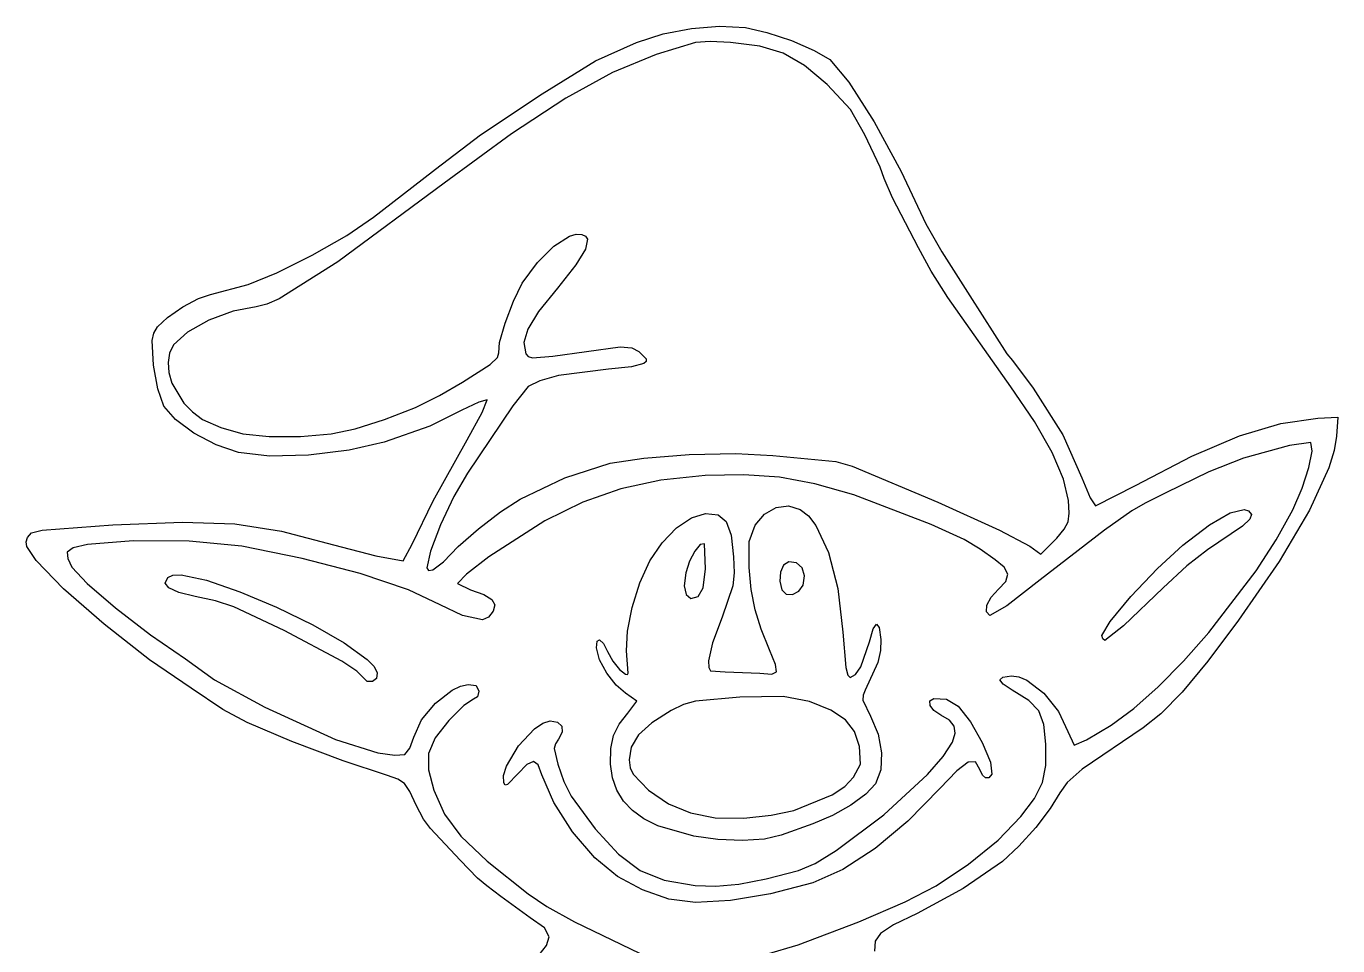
# Model space of a CAD drawing. Extents: x 2 to 111, y 3 to 166.
# Drawn here: x 1.9 to 100.7, y 96.6 to 166 of the extents above; entities that cross this region are included whole.
import ezdxf

# ---------------------------------------------------------------- set-up
doc = ezdxf.new("R2010")
doc.units = 0

msp = doc.modelspace()

# ---------------------------------------------------------------- linework, layer by layer
at = {"layer": 'Layer 1'}
for p, q in [((47.866272, 164.76227), (49.877351, 165.401132)), ((49.877351, 165.401132), (52.018893, 165.814644)), ((52.018893, 165.814644), (54.135655, 165.981643)), ((54.135655, 165.981643), (56.072391, 165.880966)), ((56.072391, 165.880966), (57.680404, 165.51867)), ((57.680404, 165.51867), (59.545675, 164.894807)), ((44.778168, 163.359454), (47.866272, 164.76227)), ((52.311907, 164.755796), (49.354147, 163.854072)), ((53.42549, 164.825761), (52.311907, 164.755796)), ((54.947848, 164.74578), (53.42549, 164.825761)), ((57.155971, 164.47766), (54.947848, 164.74578)), ((58.927227, 163.939211), (57.155971, 164.47766)), ((59.545675, 164.894807), (61.269473, 164.160288)), ((61.269473, 164.160288), (62.453068, 163.466024)), ((40.758562, 160.874784), (44.778168, 163.359454)), ((49.354147, 163.854072), (46.05173, 162.480872)), ((60.529367, 163.014288), (58.927227, 163.939211)), ((62.453068, 163.466024), (63.884388, 161.760095)), ((46.05173, 162.480872), (42.543779, 160.560958)), ((62.230141, 161.586743), (60.529367, 163.014288)), ((63.990372, 159.709446), (62.230141, 161.586743)), ((63.884388, 161.760095), (65.781364, 158.756013)), ((36.097489, 157.784148), (40.758562, 160.874784)), ((42.543779, 160.560958), (38.444062, 157.859723)), ((65.081799, 157.780489), (63.990372, 159.709446)), ((65.781364, 158.756013), (67.819723, 155.009992)), ((32.69996, 155.194673), (36.097489, 157.784148)), ((38.444062, 157.859723), (33.366343, 154.14256)), ((66.234169, 155.359605), (65.081799, 157.780489)), ((66.549101, 154.485688), (66.234169, 155.359605)), ((29.373463, 152.60129), (32.69996, 155.194673)), ((67.167308, 153.03328), (66.549101, 154.485688)), ((67.819723, 155.009992), (69.675192, 151.078247)), ((33.366343, 154.14256), (25.354392, 148.215904)), ((28.032991, 151.57123), (29.373463, 152.60129)), ((69.138885, 149.264871), (67.167308, 153.03328)), ((26.033637, 150.19898), (28.032991, 151.57123)), ((42.822911, 150.15064), (43.329009, 150.303036)), ((43.329009, 150.303036), (43.74848, 150.279606)), ((69.675192, 151.078247), (70.876403, 148.961032)), ((23.425565, 148.698639), (26.033637, 150.19898)), ((40.392335, 148.159653), (41.642852, 149.39374)), ((41.642852, 149.39374), (42.822911, 150.15064)), ((43.74848, 150.279606), (44.026292, 150.133032)), ((44.026292, 150.133032), (44.168703, 149.905559)), ((44.168703, 149.905559), (44.027422, 149.164298)), ((20.761202, 147.366937), (23.425565, 148.698639)), ((44.027422, 149.164298), (43.284827, 147.968582)), ((70.093091, 147.500554), (69.138885, 149.264871)), ((70.876403, 148.961032), (72.998979, 145.645357)), ((18.592968, 146.500606), (20.761202, 147.366937)), ((25.354392, 148.215904), (20.934848, 145.424537)), ((39.25539, 146.599124), (40.392335, 148.159653)), ((43.284827, 147.968582), (41.90111, 146.231171)), ((71.329652, 145.528728), (70.093091, 147.500554)), ((15.747096, 145.739401), (18.592968, 146.500606)), ((38.587314, 145.244621), (39.25539, 146.599124)), ((13.655713, 144.806072), (14.853319, 145.452108)), ((14.853319, 145.452108), (15.747096, 145.739401)), ((20.934848, 145.424537), (20.003547, 145.00541)), ((41.90111, 146.231171), (40.487594, 144.45154)), ((76.09744, 138.781731), (71.329652, 145.528728)), ((72.998979, 145.645357), (75.789564, 141.269725)), ((12.507632, 144.017412), (13.655713, 144.806072)), ((17.455183, 144.483319), (15.61769, 143.796978)), ((19.187413, 144.806434), (17.455183, 144.483319)), ((20.003547, 145.00541), (19.187413, 144.806434)), ((37.957111, 143.58544), (38.587314, 145.244621)), ((40.487594, 144.45154), (39.66362, 143.125474)), ((11.762429, 143.302246), (12.507632, 144.017412)), ((15.61769, 143.796978), (14.010544, 142.901522)), ((37.532182, 142.117687), (37.957111, 143.58544)), ((11.344638, 142.282179), (11.479263, 142.816289)), ((11.479263, 142.816289), (11.762429, 143.302246)), ((14.010544, 142.901522), (12.969352, 141.951063)), ((39.66362, 143.125474), (39.362098, 142.113614)), ((11.449049, 140.403913), (11.344638, 142.282179)), ((12.969352, 141.951063), (12.667595, 141.324604)), ((37.47993, 141.337463), (37.532182, 142.117687)), ((39.362098, 142.113614), (39.515937, 141.276599)), ((41.567749, 141.10285), (46.636926, 141.782395)), ((46.636926, 141.782395), (47.512206, 141.721034)), ((47.512206, 141.721034), (48.046809, 141.431026)), ((48.046809, 141.431026), (48.584044, 140.900715)), ((12.667595, 141.324604), (12.554469, 140.613365)), ((12.554469, 140.613365), (12.617789, 139.848726)), ((34.736306, 139.122139), (36.829287, 140.466569)), ((36.829287, 140.466569), (37.379645, 140.997338)), ((37.379645, 140.997338), (37.47993, 141.337463)), ((39.515937, 141.276599), (39.690209, 141.05549)), ((39.690209, 141.05549), (40.022572, 140.958562)), ((40.022572, 140.958562), (41.567749, 141.10285)), ((48.416856, 140.525687), (47.489672, 140.274124)), ((48.591976, 140.695779), (48.416856, 140.525687)), ((48.584044, 140.900715), (48.591976, 140.695779)), ((75.789564, 141.269725), (76.203528, 140.76676)), ((76.203528, 140.76676), (77.763885, 138.67988)), ((11.778812, 138.628647), (11.449049, 140.403913)), ((12.617789, 139.848726), (12.845372, 139.062067)), ((41.980912, 139.625787), (40.583441, 139.239203)), ((45.746924, 140.114206), (41.980912, 139.625787)), ((47.489672, 140.274124), (45.746924, 140.114206)), ((12.23024, 137.318081), (11.778812, 138.628647)), ((12.845372, 139.062067), (13.744584, 137.548207)), ((33.002502, 138.111535), (34.736306, 139.122139)), ((39.696588, 138.798356), (38.549238, 137.352736)), ((40.583441, 139.239203), (39.696588, 138.798356)), ((77.862192, 136.172055), (76.09744, 138.781731)), ((77.763885, 138.67988), (80.00238, 135.157707)), ((13.744584, 137.548207), (14.391844, 136.883768)), ((31.208289, 137.219326), (33.002502, 138.111535)), ((35.97172, 137.629662), (34.703371, 137.006265)), ((36.599904, 137.799253), (35.97172, 137.629662)), ((36.230341, 136.849056), (36.599904, 137.799253)), ((13.099091, 136.306152), (12.23024, 137.318081)), ((14.391844, 136.883768), (15.154627, 136.32283)), ((28.865266, 136.318399), (31.208289, 137.219326)), ((34.703371, 137.006265), (32.288293, 135.821053)), ((35.099837, 134.780201), (36.230341, 136.849056)), ((38.549238, 137.352736), (35.116121, 132.274705)), ((99.235401, 136.404768), (100.736908, 136.491088)), ((100.736908, 136.491088), (100.650294, 135.060292)), ((14.492523, 135.282735), (13.099091, 136.306152)), ((15.154627, 136.32283), (16.52827, 135.709201)), ((16.52827, 135.709201), (18.185186, 135.23908)), ((24.850896, 135.232105), (26.64474, 135.605605)), ((26.64474, 135.605605), (28.865266, 136.318399)), ((32.288293, 135.821053), (28.835096, 134.613145)), ((79.193909, 133.832633), (77.862192, 136.172055)), ((93.325057, 135.069537), (96.432742, 136.003943)), ((96.432742, 136.003943), (99.235401, 136.404768)), ((16.165085, 134.400401), (14.492523, 135.282735)), ((18.185186, 135.23908), (20.166879, 135.029162)), ((20.166879, 135.029162), (22.540196, 135.033397)), ((22.540196, 135.033397), (24.850896, 135.232105)), ((28.835096, 134.613145), (26.201749, 133.994463)), ((32.526482, 130.168069), (35.099837, 134.780201)), ((80.00238, 135.157707), (81.445382, 131.924151)), ((89.735551, 133.536411), (93.325057, 135.069537)), ((98.703384, 134.575652), (97.093677, 134.360152)), ((98.804686, 133.928765), (98.703384, 134.575652)), ((100.650294, 135.060292), (100.473996, 133.968009)), ((17.871326, 133.811718), (16.165085, 134.400401)), ((20.190285, 133.55504), (17.871326, 133.811718)), ((23.143618, 133.628858), (20.190285, 133.55504)), ((26.201749, 133.994463), (23.143618, 133.628858)), ((48.413251, 133.407667), (51.832686, 133.662654)), ((51.832686, 133.662654), (55.343361, 133.741297)), ((55.343361, 133.741297), (58.138173, 133.604739)), ((58.138173, 133.604739), (61.834268, 133.236857)), ((80.062789, 131.822365), (79.193909, 133.832633)), ((85.487425, 131.339423), (89.735551, 133.536411)), ((97.093677, 134.360152), (93.628012, 133.387877)), ((98.564203, 132.690941), (98.804686, 133.928765)), ((100.473996, 133.968009), (100.068911, 132.663334)), ((42.457328, 131.900983), (45.892156, 133.015191)), ((45.892156, 133.015191), (48.413251, 133.407667)), ((61.834268, 133.236857), (62.890936, 133.137543)), ((62.890936, 133.137543), (64.11613, 132.788381)), ((64.11613, 132.788381), (70.578218, 130.071114)), ((93.628012, 133.387877), (91.017238, 132.370652)), ((98.052632, 131.125674), (98.564203, 132.690941)), ((100.068911, 132.663334), (98.602394, 129.473191)), ((35.116121, 132.274705), (34.100824, 130.497316)), ((39.104796, 130.310032), (42.457328, 131.900983)), ((49.710458, 131.725563), (46.694908, 131.070745)), ((53.045191, 132.078219), (49.710458, 131.725563)), ((55.965269, 132.147757), (53.045191, 132.078219)), ((58.635618, 131.951171), (55.965269, 132.147757)), ((61.310898, 131.45548), (58.635618, 131.951171)), ((80.439034, 130.200149), (80.062789, 131.822365)), ((81.445382, 131.924151), (82.075249, 130.415179)), ((91.017238, 132.370652), (87.767527, 130.776624)), ((46.694908, 131.070745), (43.830976, 130.066484)), ((64.245772, 130.627704), (61.310898, 131.45548)), ((70.086911, 128.390588), (64.245772, 130.627704)), ((82.466801, 129.792039), (85.487425, 131.339423)), ((87.767527, 130.776624), (86.223207, 130.002923)), ((97.340674, 129.496459), (98.052632, 131.125674)), ((30.961528, 126.899822), (32.526482, 130.168069)), ((34.100824, 130.497316), (33.099781, 128.355463)), ((37.616492, 129.347464), (39.104796, 130.310032)), ((43.830976, 130.066484), (40.951094, 128.665495)), ((57.523256, 129.169324), (58.38897, 129.664743)), ((58.38897, 129.664743), (59.32083, 129.792849)), ((59.32083, 129.792849), (60.217727, 129.518571)), ((70.578218, 130.071114), (75.226263, 127.970743)), ((80.49461, 129.245782), (80.439034, 130.200149)), ((82.075249, 130.415179), (82.466801, 129.792039)), ((86.223207, 130.002923), (85.204441, 129.413885)), ((8.393627, 128.355352), (13.636263, 128.566468)), ((13.636263, 128.566468), (17.589503, 128.439675)), ((35.950109, 128.070127), (37.616492, 129.347464)), ((40.951094, 128.665495), (36.745704, 125.949662)), ((50.879322, 128.133154), (52.014144, 128.905534)), ((52.014144, 128.905534), (53.073526, 129.225144)), ((53.073526, 129.225144), (54.016893, 129.125705)), ((54.016893, 129.125705), (54.636666, 128.619178)), ((54.636666, 128.619178), (55.002985, 127.596823)), ((56.824795, 128.341665), (57.523256, 129.169324)), ((60.217727, 129.518571), (60.829287, 129.034354)), ((60.829287, 129.034354), (61.392867, 128.323317)), ((80.121352, 128.047754), (80.412237, 128.603814)), ((80.412237, 128.603814), (80.49461, 129.245782)), ((85.204441, 129.413885), (83.151324, 127.968619)), ((91.077834, 128.367171), (92.62194, 129.270507)), ((92.62194, 129.270507), (93.674862, 129.528841)), ((94.114242, 128.801798), (93.561669, 128.273684)), ((93.674862, 129.528841), (94.012233, 129.413941)), ((94.012233, 129.413941), (94.220933, 129.135161)), ((94.220933, 129.135161), (94.114242, 128.801798)), ((96.093112, 127.242838), (97.340674, 129.496459)), ((98.602394, 129.473191), (96.310764, 125.602631)), ((1.95467, 127.416825), (2.241397, 127.751093)), ((2.241397, 127.751093), (3.062033, 127.9682)), ((3.062033, 127.9682), (8.393627, 128.355352)), ((17.589503, 128.439675), (21.103116, 127.899013)), ((21.103116, 127.899013), (25.026873, 126.868521)), ((33.099781, 128.355463), (32.342191, 126.385079)), ((34.416218, 126.731857), (35.950109, 128.070127)), ((49.789548, 127.010634), (50.879322, 128.133154)), ((55.002985, 127.596823), (55.185987, 125.949896)), ((56.371479, 127.118059), (56.824795, 128.341665)), ((61.392867, 128.323317), (62.351585, 126.29138)), ((72.576599, 127.252704), (70.086911, 128.390588)), ((75.226263, 127.970743), (77.532428, 126.747078)), ((83.151324, 127.968619), (78.303007, 124.230215)), ((79.551389, 127.35111), (80.121352, 128.047754)), ((89.058214, 126.825846), (91.077834, 128.367171)), ((93.561669, 128.273684), (90.916167, 126.469716)), ((1.856448, 127.076792), (1.95467, 127.416825)), ((1.912351, 126.724442), (1.856448, 127.076792)), ((2.596302, 125.68691), (1.912351, 126.724442)), ((5.406226, 126.623443), (4.94346, 126.304173)), ((6.47973, 126.876828), (5.406226, 126.623443)), ((9.913337, 127.16734), (6.47973, 126.876828)), ((14.153056, 127.138497), (9.913337, 127.16734)), ((18.107659, 126.753087), (14.153056, 127.138497)), ((22.650805, 125.838218), (18.107659, 126.753087)), ((25.026873, 126.868521), (28.22298, 126.0377)), ((30.269293, 125.658601), (30.961528, 126.899822)), ((33.325393, 125.58649), (34.416218, 126.731857)), ((48.86531, 125.640603), (49.789548, 127.010634)), ((52.673032, 126.871544), (52.260885, 126.377271)), ((52.990355, 126.933412), (52.673032, 126.871544)), ((53.056988, 125.042758), (52.990355, 126.933412)), ((56.363362, 125.138953), (56.371479, 127.118059)), ((73.787423, 126.528), (72.576599, 127.252704)), ((77.532428, 126.747078), (78.346385, 126.157823)), ((78.346385, 126.157823), (79.551389, 127.35111)), ((79.551389, 127.35111), (79.551389, 127.35111)), ((87.150359, 125.066979), (89.058214, 126.825846)), ((94.58049, 124.895593), (96.093112, 127.242838)), ((4.666939, 123.536252), (2.596302, 125.68691)), ((4.94346, 126.304173), (5.000942, 125.819033)), ((5.000942, 125.819033), (5.302475, 125.164257)), ((27.031854, 124.68672), (22.650805, 125.838218)), ((28.22298, 126.0377), (30.269293, 125.658601)), ((32.342191, 126.385079), (32.057255, 125.122099)), ((32.514794, 124.96338), (33.325393, 125.58649)), ((36.745704, 125.949662), (35.057234, 124.655156)), ((48.119161, 123.988279), (48.86531, 125.640603)), ((51.860067, 125.614698), (51.576732, 124.747929)), ((52.260885, 126.377271), (51.860067, 125.614698)), ((55.185987, 125.949896), (55.221723, 124.735522)), ((62.351585, 126.29138), (63.044878, 123.563944)), ((74.916961, 125.715779), (73.787423, 126.528)), ((75.590967, 125.182669), (74.916961, 125.715779)), ((90.916167, 126.469716), (89.369777, 125.276394)), ((96.310764, 125.602631), (93.25404, 121.164421)), ((5.302475, 125.164257), (6.449732, 123.936143)), ((30.68922, 123.46443), (27.031854, 124.68672)), ((32.057255, 125.122099), (32.193799, 124.927399)), ((32.193799, 124.927399), (32.514794, 124.96338)), ((35.057234, 124.655156), (34.382936, 123.934514)), ((51.576732, 124.747929), (51.466427, 123.765361)), ((52.902654, 123.60236), (53.056988, 125.042758)), ((53.056988, 125.042758), (53.056988, 125.042758)), ((55.221723, 124.735522), (55.125948, 123.770768)), ((56.521443, 123.480362), (56.363362, 125.138953)), ((58.717949, 124.788646), (58.665771, 124.128881)), ((58.95886, 125.312925), (58.717949, 124.788646)), ((59.357881, 125.578023), (58.95886, 125.312925)), ((59.93063, 125.507063), (59.357881, 125.578023)), ((60.346237, 125.115657), (59.93063, 125.507063)), ((60.536187, 124.515944), (60.346237, 125.115657)), ((75.853234, 124.652472), (75.590967, 125.182669)), ((75.70637, 124.100715), (75.853234, 124.652472)), ((85.146847, 122.959614), (87.150359, 125.066979)), ((89.369777, 125.276394), (87.567121, 123.617389)), ((91.02502, 120.234646), (94.58049, 124.895593)), ((6.449732, 123.936143), (8.587097, 122.108505)), ((12.340743, 123.976735), (12.527194, 124.403999)), ((12.611903, 123.603733), (12.340743, 123.976735)), ((12.527194, 124.403999), (12.906061, 124.579008)), ((13.359759, 123.271792), (12.611903, 123.603733)), ((12.906061, 124.579008), (13.546857, 124.588484)), ((13.546857, 124.588484), (15.459267, 124.181372)), ((15.459267, 124.181372), (17.954478, 123.323721)), ((34.382936, 123.934514), (35.342124, 123.46204)), ((47.536481, 122.137016), (48.119161, 123.988279)), ((51.466427, 123.765361), (51.607208, 123.10331)), ((52.519721, 122.971219), (52.902654, 123.60236)), ((55.125948, 123.770768), (54.313582, 121.413493)), ((58.665771, 124.128881), (58.832948, 123.457324)), ((60.09784, 123.355434), (60.431962, 123.820061)), ((60.431962, 123.820061), (60.536187, 124.515944)), ((60.431962, 123.820061), (60.431962, 123.820061)), ((75.152984, 123.502925), (75.70637, 124.100715)), ((78.303007, 124.230215), (75.778191, 122.267755)), ((87.567121, 123.617389), (84.581679, 120.741394)), ((7.726482, 120.863042), (4.666939, 123.536252)), ((14.60339, 122.96771), (13.359759, 123.271792)), ((16.136365, 122.622607), (14.60339, 122.96771)), ((17.519522, 122.174319), (16.136365, 122.622607)), ((17.954478, 123.323721), (20.722543, 122.156591)), ((33.061317, 122.337189), (30.68922, 123.46443)), ((35.342124, 123.46204), (36.352861, 123.106285)), ((36.352861, 123.106285), (36.949405, 122.746494)), ((36.949405, 122.746494), (37.174913, 122.342577)), ((51.607208, 123.10331), (51.968499, 122.819391)), ((51.968499, 122.819391), (52.519721, 122.971219)), ((56.8103, 121.966301), (56.521443, 123.480362)), ((58.832948, 123.457324), (59.160799, 123.142865)), ((59.160799, 123.142865), (59.628274, 123.119302)), ((59.628274, 123.119302), (60.09784, 123.355434)), ((63.044878, 123.563944), (63.423744, 120.282197)), ((74.288089, 122.30904), (74.603555, 122.913087)), ((74.603555, 122.913087), (75.152984, 123.502925)), ((83.57125, 121.0861), (85.146847, 122.959614)), ((8.587097, 122.108505), (11.219667, 120.081295)), ((21.303487, 120.407611), (17.519522, 122.174319)), ((20.722543, 122.156591), (23.453519, 120.821044)), ((34.750985, 121.521418), (33.061317, 122.337189)), ((37.072542, 121.854445), (36.713682, 121.400413)), ((37.174913, 122.342577), (37.072542, 121.854445)), ((47.182274, 120.339964), (47.536481, 122.137016)), ((57.256652, 120.488027), (56.8103, 121.966301)), ((74.244176, 121.80653), (74.288089, 122.30904)), ((74.509404, 121.521305), (74.244176, 121.80653)), ((75.778191, 122.267755), (74.509404, 121.521305)), ((11.142513, 118.189458), (7.726482, 120.863042)), ((23.453519, 120.821044), (25.837458, 119.458138)), ((36.261181, 121.194133), (34.750985, 121.521418)), ((36.713682, 121.400413), (36.261181, 121.194133)), ((54.313582, 121.413493), (53.605765, 119.455603)), ((65.707767, 120.515756), (65.961772, 120.872128)), ((65.961772, 120.872128), (66.165066, 120.612154)), ((82.947143, 120.028784), (83.57125, 121.0861)), ((84.581679, 120.741394), (83.18071, 119.653979)), ((93.25404, 121.164421), (90.928943, 118.078138)), ((11.219667, 120.081295), (13.852538, 118.254467)), ((25.661217, 118.073814), (21.303487, 120.407611)), ((44.890408, 119.586724), (45.088722, 119.690787)), ((45.088722, 119.690787), (45.375105, 119.422753)), ((47.121544, 118.850275), (47.182274, 120.339964)), ((57.887221, 118.936795), (57.256652, 120.488027)), ((63.423744, 120.282197), (63.658514, 117.596853)), ((65.434916, 119.549757), (65.707767, 120.515756)), ((66.165066, 120.612154), (66.285787, 119.729117)), ((66.285787, 119.729117), (66.254081, 118.88349)), ((83.025001, 119.757939), (82.947143, 120.028784)), ((82.947143, 120.028784), (82.947143, 120.028784)), ((83.18071, 119.653979), (83.025001, 119.757939)), ((89.114654, 118.078152), (91.02502, 120.234646)), ((25.837458, 119.458138), (27.564414, 118.208934)), ((44.838168, 119.09094), (44.890408, 119.586724)), ((45.079972, 118.189947), (44.838168, 119.09094)), ((45.375105, 119.422753), (45.691552, 118.802246)), ((45.691552, 118.802246), (46.081281, 118.094245)), ((47.233191, 117.187421), (47.121544, 118.850275)), ((53.605765, 119.455603), (53.301533, 118.119353)), ((58.353446, 117.839183), (57.887221, 118.936795)), ((64.780125, 117.647404), (65.434916, 119.549757)), ((66.254081, 118.88349), (66.054718, 117.988653)), ((14.282617, 116.037679), (11.142513, 118.189458)), ((13.852538, 118.254467), (16.062846, 116.686437)), ((26.78668, 117.336268), (25.661217, 118.073814)), ((27.564414, 118.208934), (28.084666, 117.671052)), ((28.084666, 117.671052), (28.324443, 117.214492)), ((45.622037, 117.173272), (45.079972, 118.189947)), ((46.081281, 118.094245), (46.589996, 117.46146)), ((53.301533, 118.119353), (53.315208, 117.610756)), ((58.431733, 117.281711), (58.353446, 117.839183)), ((66.054718, 117.988653), (65.103135, 115.889419)), ((87.204185, 116.142449), (89.114654, 118.078152)), ((90.928943, 118.078138), (89.003272, 115.748344)), ((16.062846, 116.686437), (19.838101, 114.615267)), ((27.262242, 116.853724), (26.78668, 117.336268)), ((27.569689, 116.545312), (27.262242, 116.853724)), ((27.262242, 116.853724), (27.262242, 116.853724)), ((28.259884, 116.779731), (27.955268, 116.538659)), ((28.324443, 117.214492), (28.259884, 116.779731)), ((46.322064, 116.261811), (45.622037, 117.173272)), ((46.589996, 117.46146), (47.034898, 117.095362)), ((47.034898, 117.095362), (47.176296, 117.072155)), ((47.176296, 117.072155), (47.233191, 117.187421)), ((53.315208, 117.610756), (53.454787, 117.349379)), ((53.454787, 117.349379), (54.554402, 117.267109)), ((54.554402, 117.267109), (57.175005, 117.16733)), ((57.175005, 117.16733), (58.059711, 117.109415)), ((58.059711, 117.109415), (58.431733, 117.281711)), ((63.658514, 117.596853), (63.80116, 117.023246)), ((63.80116, 117.023246), (63.97721, 116.859967)), ((63.97721, 116.859967), (64.380435, 117.083422)), ((64.380435, 117.083422), (64.780125, 117.647404)), ((75.269101, 116.662408), (75.479807, 116.878883)), ((75.479807, 116.878883), (76.138927, 116.98489)), ((76.138927, 116.98489), (76.694962, 116.909356)), ((76.694962, 116.909356), (77.305535, 116.643623)), ((16.684187, 114.427471), (14.282617, 116.037679)), ((27.955268, 116.538659), (27.569689, 116.545312)), ((32.705467, 114.926164), (33.963515, 115.901841)), ((33.963515, 115.901841), (34.58808, 116.198618)), ((34.58808, 116.198618), (35.165961, 116.325469)), ((35.165961, 116.325469), (35.787252, 116.239625)), ((35.787252, 116.239625), (35.980934, 115.806945)), ((35.980934, 115.806945), (35.878541, 115.396657)), ((47.037752, 115.676457), (46.322064, 116.261811)), ((65.103135, 115.889419), (64.942914, 115.517839)), ((75.506804, 116.335436), (75.269101, 116.662408)), ((76.192916, 115.897942), (75.506804, 116.335436)), ((77.441421, 115.124283), (76.192916, 115.897942)), ((77.305535, 116.643623), (78.566462, 115.664449)), ((85.359854, 114.506141), (87.204185, 116.142449)), ((89.003272, 115.748344), (87.40815, 114.097159)), ((31.654074, 113.653729), (32.705467, 114.926164)), ((34.842432, 114.730694), (33.706872, 113.594507)), ((35.572333, 115.218077), (34.842432, 114.730694)), ((35.878541, 115.396657), (35.572333, 115.218077)), ((47.896385, 115.066857), (47.037752, 115.676457)), ((47.214395, 114.169859), (47.896385, 115.066857)), ((51.401197, 114.804906), (50.481653, 114.35253)), ((52.321188, 115.0754), (51.401197, 114.804906)), ((55.653376, 115.361638), (52.321188, 115.0754)), ((58.928494, 115.417901), (55.653376, 115.361638)), ((60.908128, 115.031557), (58.928494, 115.417901)), ((62.505668, 114.397482), (60.908128, 115.031557)), ((64.942914, 115.517839), (64.940296, 115.145557)), ((64.940296, 115.145557), (65.502988, 113.933588)), ((69.980679, 115.083599), (70.28784, 115.268561)), ((69.995867, 114.744469), (69.980679, 115.083599)), ((70.290221, 114.353073), (69.995867, 114.744469)), ((70.28784, 115.268561), (71.249607, 115.221867)), ((71.249607, 115.221867), (72.107213, 114.676041)), ((78.19244, 114.328984), (77.441421, 115.124283)), ((78.566462, 115.664449), (79.674036, 114.293149)), ((18.509798, 113.464297), (16.684187, 114.427471)), ((19.838101, 114.615267), (25.165698, 112.161012)), ((46.551104, 113.341975), (47.214395, 114.169859)), ((50.481653, 114.35253), (49.029631, 113.4427)), ((63.614512, 113.668521), (62.505668, 114.397482)), ((65.502988, 113.933588), (66.077697, 112.573016)), ((70.820562, 114.011315), (70.290221, 114.353073)), ((71.47217, 113.628787), (70.820562, 114.011315)), ((72.107213, 114.676041), (73.039134, 113.514147)), ((78.580334, 113.296404), (78.19244, 114.328984)), ((79.674036, 114.293149), (80.380586, 112.775503)), ((83.647901, 113.247833), (85.359854, 114.506141)), ((87.40815, 114.097159), (86.074702, 113.046702)), ((21.878289, 112.034339), (18.509798, 113.464297)), ((31.071594, 112.339831), (31.654074, 113.653729)), ((33.706872, 113.594507), (32.689966, 112.286811)), ((38.96517, 111.688552), (40.185322, 112.989604)), ((40.185322, 112.989604), (40.800575, 113.401317)), ((40.800575, 113.401317), (41.357889, 113.571875)), ((41.357889, 113.571875), (41.919342, 113.481685)), ((41.919342, 113.481685), (42.230583, 113.177542)), ((42.261589, 112.725762), (41.982334, 112.192666)), ((42.230583, 113.177542), (42.261589, 112.725762)), ((46.128471, 112.469986), (46.551104, 113.341975)), ((49.029631, 113.4427), (48.024253, 112.530288)), ((64.311283, 112.775863), (63.614512, 113.668521)), ((64.672605, 111.650695), (64.311283, 112.775863)), ((71.82782, 113.180342), (71.47217, 113.628787)), ((71.899276, 112.63872), (71.82782, 113.180342)), ((73.039134, 113.514147), (73.935043, 111.945273)), ((78.739464, 111.810902), (78.580334, 113.296404)), ((80.380586, 112.775503), (80.872274, 111.748737)), ((86.074702, 113.046702), (81.458922, 109.928734)), ((81.78661, 112.135516), (83.647901, 113.247833)), ((25.750019, 110.55531), (21.878289, 112.034339)), ((25.165698, 112.161012), (28.375098, 111.169245)), ((30.782369, 111.507016), (31.071594, 112.339831)), ((32.689966, 112.286811), (32.195371, 111.122067)), ((41.753251, 111.848476), (41.670309, 111.494703)), ((41.982334, 112.192666), (41.753251, 111.848476)), ((45.922325, 111.482435), (46.128471, 112.469986)), ((48.024253, 112.530288), (47.452886, 111.60054)), ((66.077697, 112.573016), (66.340193, 111.171888)), ((70.989511, 110.880583), (71.698302, 111.976662)), ((71.698302, 111.976662), (71.899276, 112.63872)), ((73.935043, 111.945273), (74.551705, 110.460476)), ((78.735439, 110.204631), (78.739464, 111.810902)), ((80.872274, 111.748737), (81.78661, 112.135516)), ((28.375098, 111.169245), (29.635039, 110.978665)), ((29.635039, 110.978665), (30.408457, 111.046201)), ((30.408457, 111.046201), (30.782369, 111.507016)), ((32.195371, 111.122067), (32.176915, 109.884046)), ((38.065783, 110.160408), (38.96517, 111.688552)), ((41.670309, 111.494703), (41.93063, 110.315386)), ((45.908496, 110.307865), (45.922325, 111.482435)), ((47.452886, 111.60054), (47.3029, 110.6387)), ((64.758775, 110.324683), (64.672605, 111.650695)), ((66.340193, 111.171888), (66.279505, 109.876758)), ((69.800621, 109.528165), (70.989511, 110.880583)), ((29.085342, 109.44492), (25.750019, 110.55531)), ((32.176915, 109.884046), (32.588426, 108.356521)), ((37.851486, 109.46483), (38.065783, 110.160408)), ((39.60387, 110.297892), (38.929395, 109.583008)), ((40.08924, 110.524937), (39.60387, 110.297892)), ((40.447414, 110.26147), (40.08924, 110.524937)), ((40.740302, 109.504819), (40.447414, 110.26147)), ((41.93063, 110.315386), (42.394143, 109.003132)), ((46.05599, 109.274409), (45.908496, 110.307865)), ((47.3029, 110.6387), (47.386766, 110.046194)), ((47.386766, 110.046194), (47.610547, 109.546752)), ((64.231746, 109.324287), (64.758775, 110.324683)), ((66.279505, 109.876758), (65.884665, 108.83418)), ((72.005786, 109.796838), (70.747918, 108.470827)), ((72.86341, 110.450672), (72.005786, 109.796838)), ((73.413859, 110.477302), (72.86341, 110.450672)), ((73.750198, 109.921703), (73.413859, 110.477302)), ((73.946133, 109.48883), (73.750198, 109.921703)), ((74.551705, 110.460476), (74.645887, 109.550812)), ((78.478458, 108.928948), (78.735439, 110.204631)), ((81.458922, 109.928734), (80.332579, 108.935678)), ((29.867904, 109.183411), (29.085342, 109.44492)), ((30.373951, 108.846063), (29.867904, 109.183411)), ((30.778796, 108.253995), (30.373951, 108.846063)), ((37.855511, 108.896861), (37.851486, 109.46483)), ((37.960194, 108.725652), (37.855511, 108.896861)), ((38.152042, 108.768867), (37.960194, 108.725652)), ((38.929395, 109.583008), (38.152042, 108.768867)), ((41.626363, 107.414158), (40.740302, 109.504819)), ((42.394143, 109.003132), (42.934904, 107.898243)), ((46.376261, 108.350602), (46.05599, 109.274409)), ((47.610547, 109.546752), (48.778555, 108.36343)), ((63.568591, 108.638815), (64.231746, 109.324287)), ((65.884665, 108.83418), (65.152841, 108.037146)), ((66.517897, 106.500966), (69.800621, 109.528165)), ((74.178675, 109.27529), (73.946133, 109.48883)), ((74.420901, 109.292234), (74.178675, 109.27529)), ((74.645887, 109.550812), (74.420901, 109.292234)), ((77.880682, 107.729504), (78.478458, 108.928948)), ((80.332579, 108.935678), (79.772482, 108.147762)), ((31.257748, 107.228327), (30.778796, 108.253995)), ((32.588426, 108.356521), (33.39506, 106.545187)), ((42.934904, 107.898243), (44.758836, 105.428093)), ((46.873884, 107.532491), (46.376261, 108.350602)), ((48.778555, 108.36343), (50.271379, 107.322634)), ((59.734676, 106.82434), (62.629217, 108.011004)), ((62.629217, 108.011004), (63.568591, 108.638815)), ((65.152841, 108.037146), (64.028264, 107.206859)), ((70.747918, 108.470827), (68.331764, 106.003952)), ((79.772482, 108.147762), (79.062633, 106.960346)), ((31.817433, 106.150996), (31.257748, 107.228327)), ((43.040745, 105.211772), (41.626363, 107.414158)), ((47.553439, 106.816122), (46.873884, 107.532491)), ((48.419503, 106.197541), (47.553439, 106.816122)), ((50.271379, 107.322634), (51.930166, 106.630655)), ((58.017096, 106.452882), (59.734676, 106.82434)), ((59.734676, 106.82434), (59.734676, 106.82434)), ((64.028264, 107.206859), (62.648268, 106.431367)), ((76.854276, 106.351948), (77.880682, 107.729504)), ((79.062633, 106.960346), (77.971893, 105.540658)), ((32.328499, 105.452412), (31.817433, 106.150996)), ((33.39506, 106.545187), (34.629542, 104.875584)), ((49.476653, 105.672794), (48.419503, 106.197541)), ((51.930166, 106.630655), (53.80662, 106.272128)), ((53.80662, 106.272128), (55.952446, 106.23169)), ((55.952446, 106.23169), (58.017096, 106.452882)), ((62.648268, 106.431367), (61.15019, 105.798719)), ((62.920843, 103.78836), (66.517897, 106.500966)), ((68.331764, 106.003952), (65.847997, 103.938956)), ((75.124229, 104.578371), (76.854276, 106.351948)), ((34.56432, 103.075207), (32.328499, 105.452412)), ((34.629542, 104.875584), (36.618001, 102.987725)), ((44.729816, 103.238888), (43.040745, 105.211772)), ((44.758836, 105.428093), (46.514023, 103.518889)), ((52.182522, 104.88899), (49.476653, 105.672794)), ((54.008781, 104.634696), (52.182522, 104.88899)), ((52.182522, 104.88899), (52.182522, 104.88899)), ((58.776277, 104.94636), (57.515312, 104.665205)), ((61.15019, 105.798719), (58.776277, 104.94636)), ((77.971893, 105.540658), (76.702808, 104.131501)), ((55.856262, 104.560709), (54.008781, 104.634696)), ((57.515312, 104.665205), (55.856262, 104.560709)), ((65.847997, 103.938956), (63.416883, 102.364883)), ((72.885847, 102.762679), (75.124229, 104.578371)), ((76.702808, 104.131501), (75.457925, 102.975678)), ((35.87961, 101.703369), (34.56432, 103.075207)), ((36.618001, 102.987725), (39.686569, 100.521623)), ((46.439949, 101.836731), (44.729816, 103.238888)), ((46.514023, 103.518889), (48.136736, 102.295867)), ((61.33904, 102.829186), (62.920843, 103.78836)), ((75.457925, 102.975678), (72.484273, 100.92806)), ((48.136736, 102.295867), (49.956124, 101.572951)), ((57.647791, 101.650621), (60.080172, 102.283647)), ((60.080172, 102.283647), (61.33904, 102.829186)), ((63.416883, 102.364883), (61.158684, 101.370776)), ((70.450884, 101.134608), (72.885847, 102.762679)), ((36.571287, 101.141095), (35.87961, 101.703369)), ((37.643167, 100.330821), (36.571287, 101.141095)), ((48.313919, 100.822292), (46.439949, 101.836731)), ((49.956124, 101.572951), (52.301338, 101.164063)), ((52.301338, 101.164063), (53.838241, 101.102324)), ((53.838241, 101.102324), (55.59377, 101.260678)), ((55.59377, 101.260678), (57.647791, 101.650621)), ((61.158684, 101.370776), (57.974013, 100.524205)), ((68.131097, 99.923894), (70.450884, 101.134608)), ((72.484273, 100.92806), (69.02927, 99.052736)), ((39.858442, 98.714441), (37.643167, 100.330821)), ((39.686569, 100.521623), (41.10104, 99.585929)), ((50.309893, 100.130331), (48.313919, 100.822292)), ((52.311702, 99.876779), (50.309893, 100.130331)), ((50.309893, 100.130331), (50.309893, 100.130331)), ((54.945714, 100.017138), (52.311702, 99.876779)), ((57.974013, 100.524205), (54.945714, 100.017138)), ((64.618193, 98.418673), (68.131097, 99.923894)), ((41.10104, 99.585929), (43.194192, 98.417522)), ((69.02927, 99.052736), (67.252193, 98.184136)), ((40.929426, 97.960361), (39.858442, 98.714441)), ((41.285781, 97.290676), (40.929426, 97.960361)), ((43.194192, 98.417522), (48.818461, 95.69846)), ((60.045339, 96.675596), (64.618193, 98.418673)), ((67.252193, 98.184136), (66.266829, 97.547117)), ((41.079868, 96.642899), (41.285781, 97.290676)), ((65.855643, 96.949335), (65.801099, 96.198447)), ((66.266829, 97.547117), (65.855643, 96.949335)), ((40.527051, 95.92428), (41.079868, 96.642899)), ((55.282366, 95.278296), (60.045339, 96.675596))]:
    msp.add_line(p, q, dxfattribs=at)

doc.saveas('drawing.dxf')
